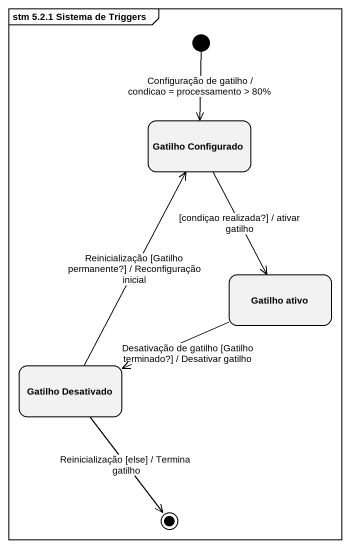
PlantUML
@startuml
mainframe stm 5.2.1 Sistema de Triggers
hide empty description
state "Gatilho Configurado" as Gatilho_Configurado
state "Gatilho ativo" as Gatilho_ativo
state "Gatilho Desativado" as Gatilho_Desativado
[*] --> Gatilho_Configurado : Configuração de gatilho / condicao = processamento > 80%
Gatilho_Configurado --> Gatilho_ativo : [condiçao realizada?] / ativar gatilho
Gatilho_ativo -left-> Gatilho_Desativado : Desativação de gatilho [Gatilho terminado?] / Desativar gatilho
Gatilho_Desativado -up-> Gatilho_Configurado : Reinicialização [Gatilho permanente?] / Reconfiguração inicial
Gatilho_Desativado --> [*] : Reinicialização [else] / Termina gatilho
@enduml
